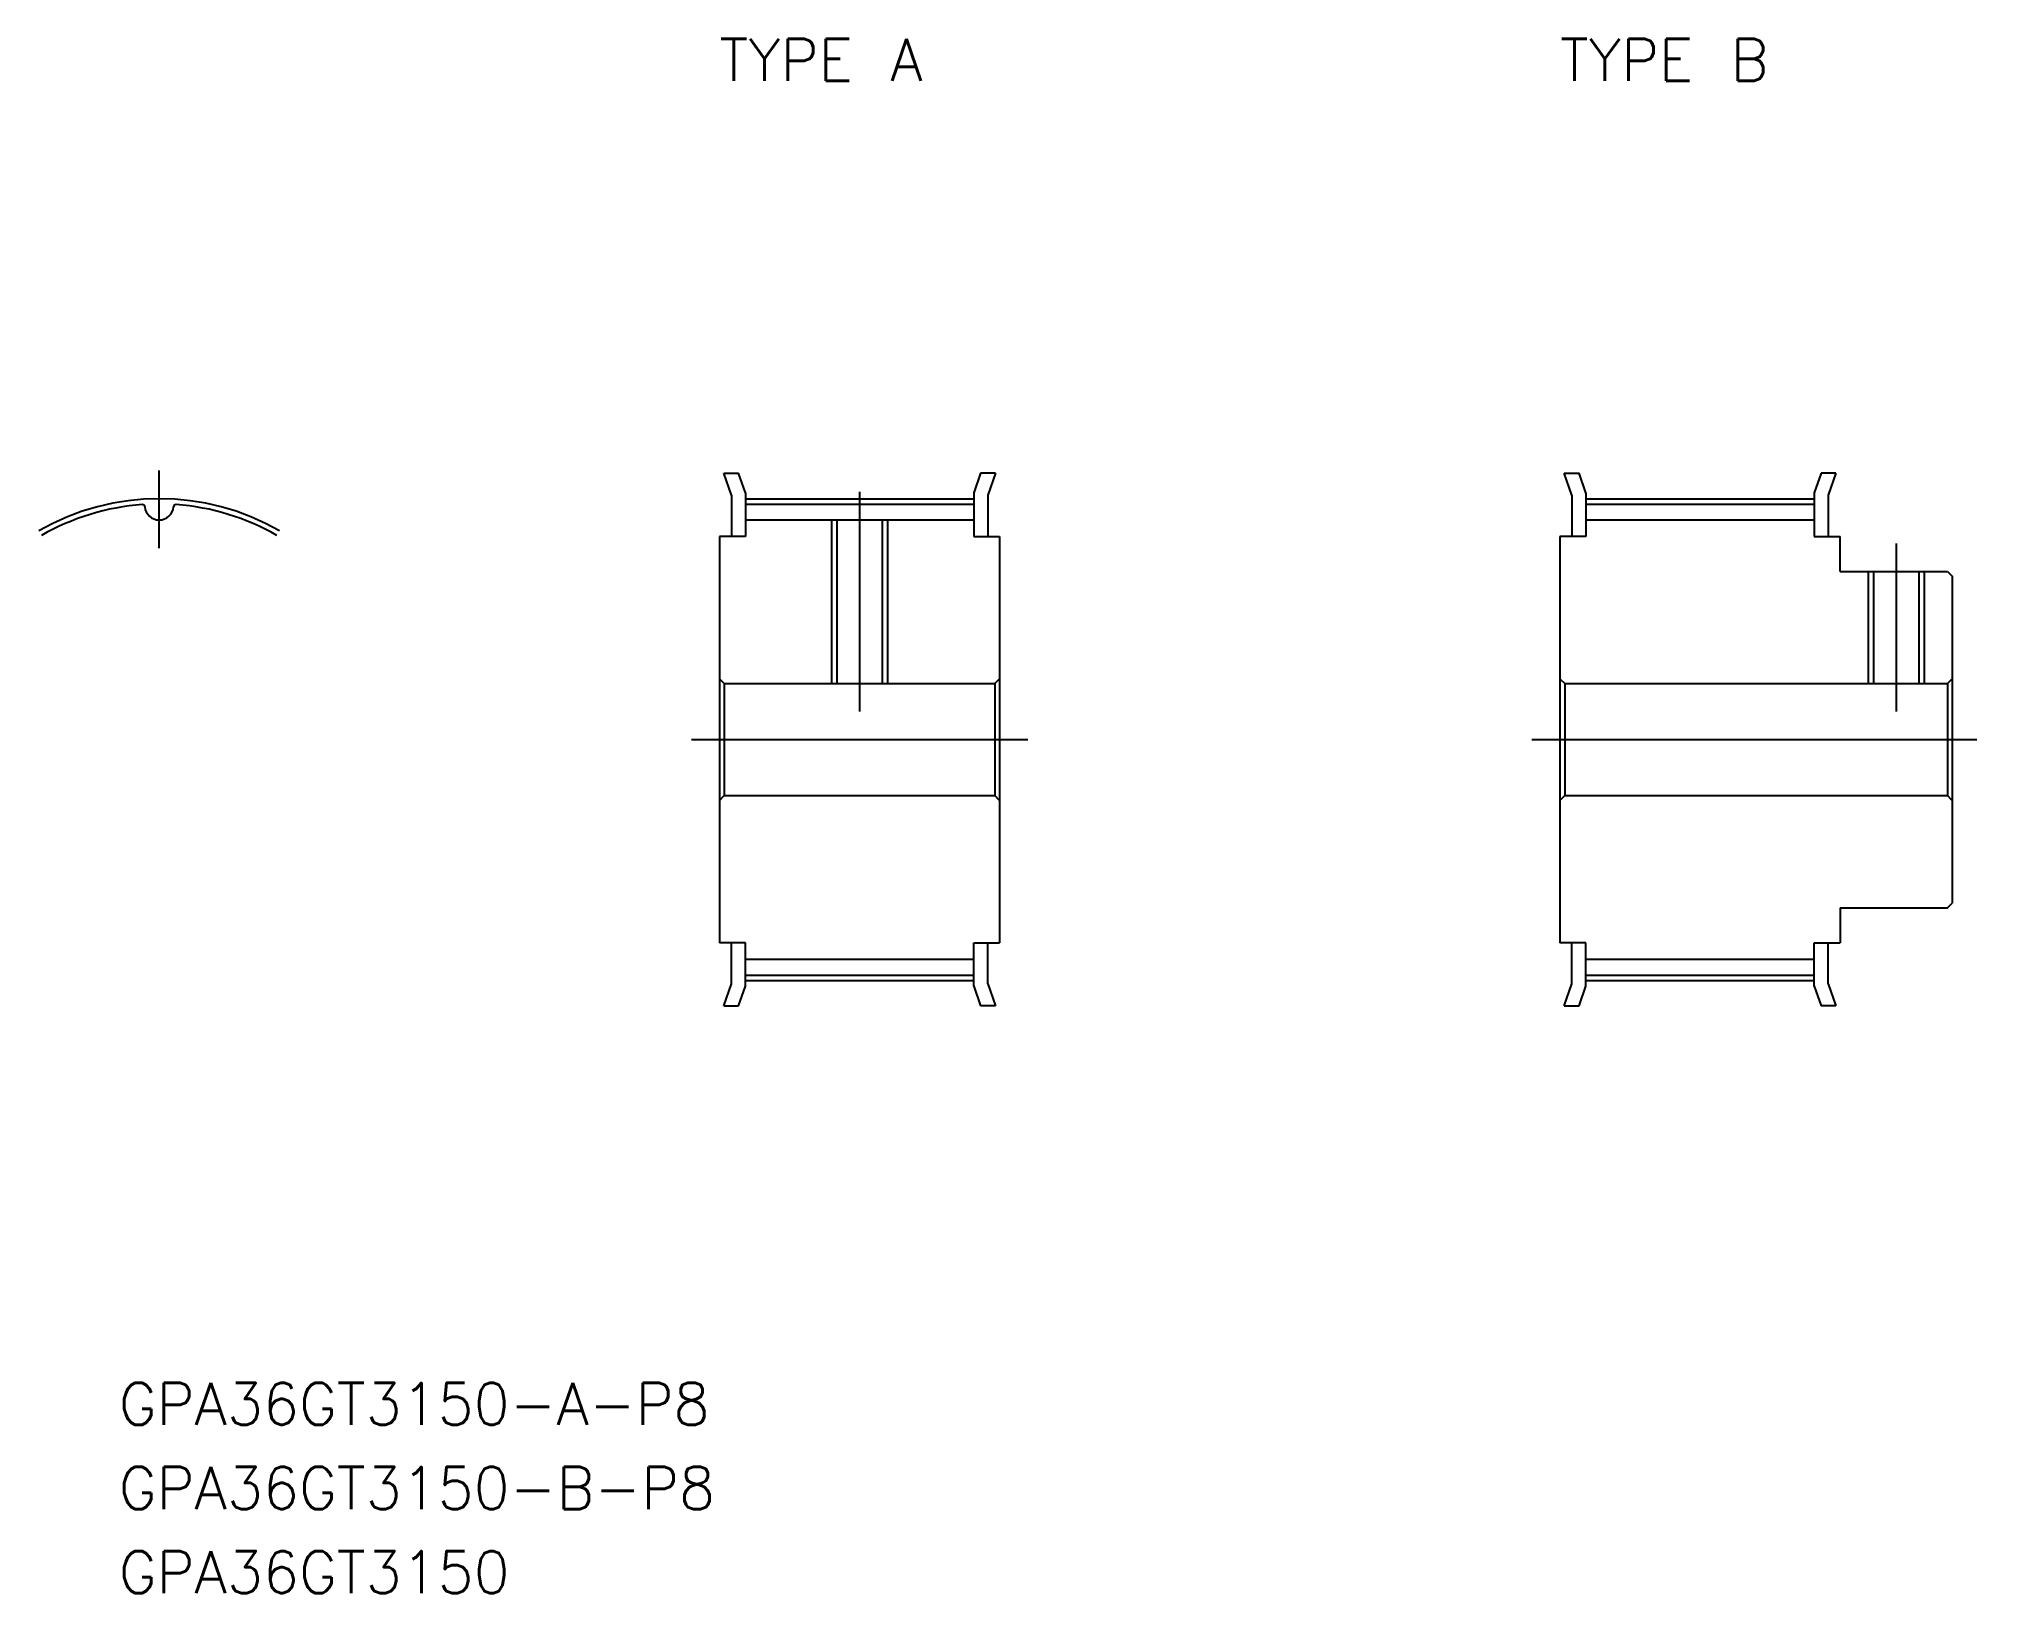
# Model space of a CAD drawing. Extents: x -9 to 130, y -61 to 50.
import ezdxf

# ---------------------------------------------------------------- set-up
doc = ezdxf.new("R2010")
doc.units = 0
doc.linetypes.add('CENTER', pattern=[50.8, 31.75, -6.35, 6.35, -6.35])
doc.layers.get('0').update_dxf_attribs({"linetype": 'CONTINUOUS'})
doc.layers.add('CENTER', color=1, linetype='CONTINUOUS')
doc.styles.get("Standard").update_dxf_attribs({"font": 'txt.shx', "height": 3, "bigfont": 'bigfont.shx'})

msp = doc.modelspace()

# ---------------------------------------------------------------- linework, layer by layer
at = {"color": 7, "linetype": 'CONTINUOUS'}
for p, q in [((40.85, 17.43), (40.3, 19)), ((40.3, 19), (41.36, 19)), ((41.85, 17.6), (41.36, 19)), ((58.64, 19), (58.15, 17.6)), ((59.7, 19), (58.64, 19)), ((59.7, 19), (59.15, 17.43)), ((100.85, 17.43), (100.3, 19)), ((100.3, 19), (101.36, 19)), ((101.85, 17.6), (101.36, 19)), ((118.64, 19), (118.15, 17.6)), ((119.7, 19), (118.64, 19)), ((119.7, 19), (119.15, 17.43)), ((40.85, 17.43), (40.85, 14.5)), ((41.85, 17.6), (41.85, 14.5)), ((41.85, 16.81), (58.15, 16.81)), ((58.15, 17.6), (58.15, 14.5)), ((59.15, 17.43), (59.15, 14.5)), ((100.85, 17.43), (100.85, 14.5)), ((101.85, 17.6), (101.85, 14.5)), ((101.85, 16.81), (118.15, 16.81)), ((118.15, 17.6), (118.15, 14.5)), ((119.15, 17.43), (119.15, 14.5)), ((41.85, 15.67), (58.15, 15.67)), ((48.38, 15.67), (48.38, 4)), ((51.62, 15.67), (51.62, 4)), ((101.85, 15.67), (118.15, 15.67)), ((40, 14.5), (40, -14.5)), ((41.85, 14.5), (40, 14.5)), ((58.15, 14.5), (60, 14.5)), ((60, 14.5), (60, -14.5)), ((100, 14.5), (100, -14.5)), ((101.85, 14.5), (100, 14.5)), ((118.15, 14.5), (120, 14.5)), ((120, 12), (120, 14.5)), ((120, 12), (127.66, 12)), ((122.38, 12), (122.38, 4)), ((125.62, 12), (125.62, 4)), ((127.66, 12), (128, 11.66)), ((128, 11.66), (128, -11.66)), ((40, 4.34), (40.34, 4)), ((60, 4.34), (59.66, 4)), ((100, 4.34), (100.34, 4)), ((128, 4.34), (127.66, 4)), ((40.34, 4), (59.66, 4)), ((40.34, 4), (40.34, -4)), ((59.66, 4), (59.66, -4)), ((100.34, 4), (127.66, 4)), ((100.34, 4), (100.34, -4)), ((127.66, 4), (127.66, -4)), ((40, -4.34), (40.34, -4)), ((40.34, -4), (59.66, -4)), ((60, -4.34), (59.66, -4)), ((100, -4.34), (100.34, -4)), ((100.34, -4), (127.66, -4)), ((128, -4.34), (127.66, -4)), ((120, -12), (127.66, -12)), ((120, -12), (120, -14.5)), ((127.66, -12), (128, -11.66)), ((41.85, -14.5), (40, -14.5)), ((40.85, -17.43), (40.85, -14.5)), ((41.85, -17.6), (41.85, -14.5)), ((58.15, -17.6), (58.15, -14.5)), ((58.15, -14.5), (60, -14.5)), ((59.15, -17.43), (59.15, -14.5)), ((101.85, -14.5), (100, -14.5)), ((100.85, -17.43), (100.85, -14.5)), ((101.85, -17.6), (101.85, -14.5)), ((118.15, -17.6), (118.15, -14.5)), ((118.15, -14.5), (120, -14.5)), ((119.15, -17.43), (119.15, -14.5)), ((41.85, -15.67), (58.15, -15.67)), ((101.85, -15.67), (118.15, -15.67)), ((40.3, -19), (40.85, -17.43)), ((41.36, -19), (41.85, -17.6)), ((41.85, -16.81), (58.15, -16.81)), ((58.15, -17.6), (58.64, -19)), ((59.15, -17.43), (59.7, -19)), ((100.3, -19), (100.85, -17.43)), ((101.36, -19), (101.85, -17.6)), ((101.85, -16.81), (118.15, -16.81)), ((118.15, -17.6), (118.64, -19)), ((119.15, -17.43), (119.7, -19)), ((40.3, -19), (41.36, -19)), ((59.7, -19), (58.64, -19)), ((100.3, -19), (101.36, -19)), ((119.7, -19), (118.64, -19))]:
    msp.add_line(p, q, dxfattribs=at)
at = {"color": 3, "linetype": 'CONTINUOUS'}
for p, q in [((48, 15.67), (48, 4)), ((52, 15.67), (52, 4)), ((122, 12), (122, 4)), ((126, 12), (126, 4))]:
    msp.add_line(p, q, dxfattribs=at)
at = {"color": 7, "linetype": 'CONTINUOUS'}
for centre, radius, start, end in [((0, 0), 16.81, 94.111, 120), ((-1.19, 16.6), 0.171, 4.7831, 94.111), ((1.19, 16.6), 0.171, 85.889, 175.2169), ((0, 0), 16.81, 60, 85.889), ((0, 16.7), 1.03, 184.7831, 355.2169)]:
    msp.add_arc(centre, radius, start, end, dxfattribs=at)
at = {"layer": 'CENTER', "color": 1, "linetype": 'CENTER'}
for p, q in [((0, 13.67), (0, 19.19)), ((41.85, 17.19), (58.15, 17.19)), ((50, 17.67), (50, 2)), ((101.85, 17.19), (118.15, 17.19)), ((124, 14), (124, 2)), ((38, 0), (62, 0)), ((98, 0), (130, 0)), ((41.85, -17.19), (58.15, -17.19)), ((101.85, -17.19), (118.15, -17.19))]:
    msp.add_line(p, q, dxfattribs=at)
msp.add_arc((0, 0), 17.19, 60, 120, dxfattribs=at)

# ---------------------------------------------------------------- texts
at = {"color": 7, "linetype": 'CONTINUOUS'}
for s, p in [('TYPE A', (40, 47)), ('TYPE B', (100, 47)), ('GPA36GT3150-A-P8', (-2.88, -48.9)), ('GPA36GT3150-B-P8', (-2.88, -54.9)), ('GPA36GT3150', (-2.88, -60.9))]:
    msp.add_text(s, height=3, dxfattribs=at).set_placement(p)

doc.saveas('drawing.dxf')
